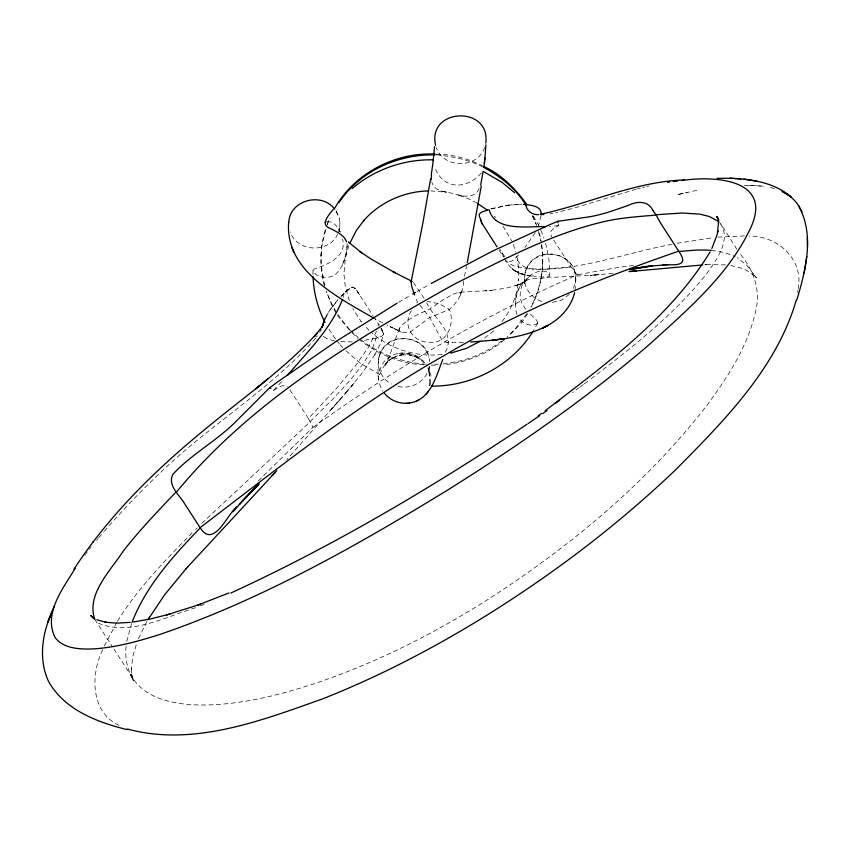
<?xml version="1.0" encoding="UTF-8"?>
<svg xmlns="http://www.w3.org/2000/svg" width="850" height="850" viewBox="0 0 850 850"><rect width="100%" height="100%" fill="white"/><g stroke="black" fill="none" stroke-linecap="round" stroke-linejoin="round"><path stroke-width="0.64" stroke-dasharray="4.25 3.19" d="M339.894 222.594L339.564 230.35M347.055 243.514C347.172 254.394 343.793 266.56 335.665 274.168C330.873 279.65 312.141 277.833 313.777 269.163C326.91 264.881 347.289 256.774 342.582 239.243M378.654 358.859C376.816 368.847 382.415 379.302 391.329 383.934M575.567 277.1L575.354 282.041L573.421 288.384M131.399 668.259L131.378 669.524L132.738 656.689L136.967 642.43M516.981 314.606C513.846 304.47 515.047 291.709 522.187 283.475C529.476 275.889 540.717 280.213 549.302 276.558C549.546 267.304 532.557 271.447 528.668 277.079C518.67 284.835 517.172 299.986 525.948 309.166M429.261 385.688L429.441 383.786M324.519 286.312C319.504 267.644 319.728 247.446 325.539 228.99M531.356 306.691C541.673 287.608 544.754 265.136 541.599 243.791M429.335 366.626L429.452 374.914L429.08 371.237L429.314 373.618M515.302 304.938L516.8 293.941L520.126 285.855M347.289 245.894L345.876 254.416L342.465 264.966M378.356 361.473C377.814 371.408 377.166 382.298 382.808 391.032M798.107 288.947C804.217 259.579 777.357 235.376 749.179 236.204M126.14 646.244C124.769 657.698 127.234 669.418 132.972 679.416L131.941 676.866L133.854 682.114L131.697 674.178L131.389 668.387M321.013 255.436L321.959 245.31L326.007 228.714M374.797 354.822L380.747 343.262L383.658 333.806M542.736 263.787C541.843 278.8 538.029 293.813 530.761 307.031M541.089 215.464L538.592 225.452M524.758 274.444L524.652 283.751L524.907 279.172L524.386 283.252L524.822 281.116L524.121 283.146L524.981 281.042L524.025 282.976L528.668 277.058L523.653 283.114L525.799 280.139M429.473 383.531L429.76 376.89L428.729 370.143M797.661 292.612L797.959 290.169M575.046 290.487L575.822 279.671L574.844 272.34M463.494 281.127C463.579 292.623 457.534 302.143 449.363 309.527L429.749 317.475L409.891 332.329L402.496 332.424L399.224 330.406L399.33 328.461L400.849 326.06L407.554 320.429L417.084 314.851L430.068 308.879L443.169 299.774L453.007 294.196L458.766 292.304L491.683 290.36L485.711 290.966L486.869 290.849M126.767 641.431L131.58 623.475M464.483 276.314L466.512 266.326M339.681 227.545L338.608 231.784M378.59 359.231L379.089 356.724M429.25 366.456C427.295 380.683 411.527 389.969 397.949 386.431M524.694 274.816L525.194 272.308M460.53 295.258L461.507 290.764M378.016 326.071L378.505 324.222M430.525 383.637L430.939 375.349L428.272 367.933M359.592 294.897L355.13 288.373L352.219 287.056L344.218 293.154L343.071 297.479M383.541 334.517L381.629 336.303L376.189 338.098L371.981 349.605L363.099 363.938L351.316 378.856L332.902 399.064L302.111 429.484L201.014 524.11M379.026 357.085L380.587 352.527M525.13 272.669L525.831 270.215M445.272 352.219C456.578 332.817 433.139 318.166 426.243 301.962M399.33 328.461L388.673 358.264L390.501 353.674M348.829 245.65L345.366 257.901L343.921 273.743L345.206 286.386L349.552 301.463M430.291 384.402L429.781 385.624M376.465 331.256L368.677 346.906L355.736 365.394L335.197 389.874L308.412 418.519L313.023 427.306L289.457 450.234M537.753 323.138L536.871 320.45L528.689 312.386M102.701 649.729C90.238 674.964 90.557 713.15 120.286 725.953M379.663 354.992C387.642 328.971 429.505 335.453 429.462 361.505M484.712 147.369C477.838 168.874 443.53 168.948 436.348 147.613M525.767 270.576L527.786 266.05M389.513 356.15L385.316 365.288L387.132 361.813M327.038 225.271L330.087 217.993M138.433 638.754L146.923 621.562M327.069 224.262L329.099 219.555M104.274 646.011L116.875 622.221M411.453 310.452C401.912 325.168 412.537 342.699 429.771 342.252C447.026 344.271 455.366 323.329 449.363 309.527L439.503 303.822L427.242 301.325M325.136 318.516L329.194 311.058L337.864 299.901M326.134 316.466L330.225 309.602M337.737 233.877C329.248 253.608 297.149 252.376 290.243 232.018M526.628 268.473C535.84 245.044 575.439 251.494 575.588 277.291M537.795 323.043L532.791 331.776M479.188 188.562C474.385 199.219 461.518 196.531 452.774 193.417C445.007 191.686 434.021 191.452 431.768 181.857M535.234 232.634L524.928 247.552M319.515 332.371L320.142 331.266M385.709 364.384L387.037 362.366L385.071 365.33L386.399 363.205M375.062 354.386L361.664 373.713L345.015 393.794L355.119 381.884M537.71 323.223C531.771 327.707 522.229 323.606 518.628 317.815M117.544 621.159C138.454 587.329 166.547 558.928 194.299 530.751M448.683 342.04L446.516 342.603L441.724 339.692L429.749 317.475L418.349 303.184M527.584 313.671L521.592 322.724L509.076 335.707M381.629 350.816C391.946 331.999 423.969 336.005 428.783 357.117M316.529 336.972L317.348 335.793M330.608 309.039L337.939 299.731M526.872 313.682L514.834 329.301L507.206 336.791M502.042 321.64C511.413 309.57 517.289 294.801 518.617 279.565L518.553 280.574L518.628 267.888L516.747 255.637M315.658 338.162C270.162 389.853 209.451 425.138 160.108 472.908C140.505 491.321 122.007 510.914 104.306 531.165M84.703 555.252L91.109 547.039M386.41 363.311L385.815 364.044L387.972 361.399L387.388 362.132L392.817 357.818C385.826 360.198 382.33 369.633 379.578 374.382C379.578 365.341 386.293 356.841 394.899 354.248C405.918 351.082 419.677 354.482 426.062 364.544M96.603 540.292L98.016 538.592M529.072 264.392C540.09 248.519 567.758 251.94 574.133 270.332M351.624 386.059L352.304 385.241M98.696 537.774L103.583 532.004M331.797 409.126L339.564 399.989M330.278 410.635L346.035 392.572L286.673 459.839M281.626 381.671L273.583 390.309L271.979 389.183M258.368 480.888L289.085 450.596M341.19 296.257L350.168 287.927M518.543 254.958C515.589 257.423 511.53 264.361 507.386 260.27M340.882 296.533L343.889 293.473M416.712 303.004L417.531 302.164L415.161 296.395M481.408 172.901C466.512 190.102 442.308 190.028 434.499 166.324M195.627 529.423L196.966 528.094M569.394 294.376L561.074 300.369L551.129 302.685M493.808 330.788L481.865 340.212M504.39 339.756C487.496 354.429 465.248 362.546 443.211 364.894M501.989 340.829C484.914 353.579 464.652 362.026 443.264 363.502M591.143 378.781C632.4 347.172 674.093 314.755 706.594 273.796C716.072 260.132 731.924 240.008 720.162 223.359M584.354 383.839L590.166 379.504M579.424 387.462L572.433 392.551M580.412 386.739L583.366 384.561M313.023 427.306C395.994 367.976 484.118 314.936 577.926 274.656M518.617 284.697L520.986 283.794L515.653 285.812L524.843 281.478M521.868 283.422L523.696 282.232M273.583 390.309C277.61 388.301 282.806 383.392 287.364 386.782M398.48 302.366L411.294 294.844M416.999 291.55L429.803 284.272M558.301 224.134L558.662 225.622L553.201 228.894L550.885 231.327L550.481 233.644L551.831 237.023M392.732 357.808C400.382 353.377 410.189 353.547 417.86 357.818L414.418 356.267L420.633 359.635L425.723 364.299M392.339 358.116L402.092 354.801L397.311 355.799M200.387 605.88L204.064 604.403M195.574 607.761C165.452 616.749 129.848 636.512 98.441 623.22M518.011 284.92L506.494 288.054L490.514 290.477M636.108 189.221L575.195 207.74L555.741 212.776M491.024 208.898L507.96 205.275L521.528 204.298M491.087 208.771L507.928 205.158M637.202 188.934L640.464 188.062M376.189 338.098L361.632 340.903M400.499 354.981L399.574 355.257M642.611 187.521L644.757 186.979M646.903 186.458L649.06 185.959M696.756 190.379L677.004 194.724L686.981 192.525M672.074 244.333C626.737 252.62 582.218 270.098 535.649 269.344C527.871 269.014 518.022 265.699 516.609 256.976M677.089 243.291L713.681 237.564M550.088 213.828L552.851 213.35M578.053 274.635L619.257 267.261L634.546 265.327M351.539 287.364L352.771 287.194L355.087 288.533M507.939 205.158L520.508 204.17M577.012 274.794L570.977 266.836L546.019 269.099L527.436 268.834L513.751 265.88L509.15 263.5L505.527 260.27M717.942 237.129L744.451 235.907M612.967 273.328L590.548 275.379M504.337 258.57C509.416 269.238 520.147 275.676 531.866 276.123L526.883 275.251L540.366 276.919L555.071 277.217L595.361 274.964L589.964 275.411M327.218 221.478C332.733 221.17 337.004 225.941 339.458 230.35M558.662 225.622L551.703 226.217M594.766 275.017L600.206 274.518M442.17 354.482C417.191 357.351 391.106 349.616 372.098 333.083M401.657 354.864L408.978 354.907L416.096 356.979M398.692 353.366C406.151 352.399 414.056 354.025 420.261 358.36M550.566 226.302L549.419 226.387M705.904 264.701L704.862 264.764M705.479 264.722L706.934 264.626M352.357 341.891L338.523 341.615M706.509 264.658L725.56 264.839M463.399 342.295L447.451 342.763M434.807 364.246L438.451 364.183M744.239 185.236L763.597 186.192L745.886 185.183M458.766 292.304L460.328 292.612L460.838 293.877M431.152 365.118L438.409 365.181M430.716 190.878L446.569 192.174L441.968 191.197M436.231 154.137C452.444 154.264 468.212 158.599 482.609 165.931M423.906 364.82C400.361 363.874 377.241 354.099 359.104 339.277M436.209 154.849C452.083 156.4 468.254 159.534 482.577 166.781M426.339 364.257C401.986 362.451 378.144 354.004 359.263 338.257M711.407 250.261L724.646 252.556L735.101 256.509M730.681 265.498L739.277 267.463L746.311 270.173L754.641 275.751L753.398 274.592L756.489 277.844L746.863 265.349L737.418 257.762M334.603 340.988L326.963 338.714M462.103 195.861L457.194 194.629L468.828 198.942L476.765 202.991M770.376 187.446L776.539 189.157M541.832 301.399C532.312 298.446 524.822 289.467 524.45 279.384L524.875 283.974L524.673 281.754M326.825 338.651L323.074 336.281M401.147 332.053L386.962 325.051M379.652 374.595L360.666 363.524L344.293 349.318M416.5 357.17L420.633 359.635M382.627 322.841L374.978 318.846M350.423 330.384L358.201 337.493M352.123 332.743L358.169 338.502M494.339 216.261L495.763 217.696M369.091 330.353L363.502 324.498M413.472 282.466L424.203 298.403M340.17 344.749L342.837 347.724M349.531 330.119L337.259 315.212M349.647 329.481C339.809 318.399 331.309 305.692 326.591 291.561M360.931 321.396L361.441 322.001L352.835 308.656M336.706 340.584L340.648 345.334M502.977 226.1L511.647 240.762M335.41 338.863L327.643 327.229M113.858 648.943L132.898 678.47C147.135 699.55 174.866 704.31 198.518 704.99C238.361 705.511 277.536 695.704 315.159 683.432C377.209 662.543 435.976 632.666 491.087 597.465C572.347 544.669 648.253 481.621 707.529 404.504C728.014 376.582 747.66 346.513 755.374 312.279C761.249 290.541 753.801 269.875 739.436 253.204M356.394 289.903L372.874 315.478M290.02 390.022L308.412 418.519M504.858 256.87L499.938 249.273M736.876 249.241L720.747 223.752M553.722 240.083L570.977 266.836M499.12 250.155L503.551 257.04M373.649 316.487L379.366 325.348M94.817 619.427L112.498 646.839M381.14 328.334L383.658 333.859L379.982 326.347M533.471 216.006L538.656 225.388M381.002 327.962L382.404 330.246M132.898 678.47L130.135 673.487M336.143 210.97L339.171 217.844L339.926 222.976M336.175 211.321L339.203 218.206M336.101 313.087L332.042 305.681L326.156 291.168M532.206 215.719L535.936 223.911M532.769 215.953L536.786 225.622M340.351 232.146L338.959 229.001L339.968 231.306M540.898 230.244L544.011 238.191M503.413 256.711L502.191 252.769M427.826 367.965L429.346 373.203M513.198 244.396L515.748 251.834M538.39 231.413L540.664 240.964M339.161 228.958L339.915 231.327M545.615 243.259L548.93 259.271L549.833 275.177M539.24 232.911L541.471 242.601M324.551 285.303L321.141 264.913L321.034 254.724M339.299 228.99L339.788 231.37M541.397 244.492L542.608 254.309L542.714 264.499M378.165 375.53L378.303 376.837M378.399 377.91L378.537 379.206M575.599 277.472L575.822 279.671M339.384 229.043L339.618 231.413M383.594 333.179L383.637 333.912M312.959 270.311L313.013 275.294M524.822 281.116L524.248 283.22L524.886 281.127M348.479 289.181L344.271 292.995L348.489 289.181M525.683 275.113L514.356 270.587L520.264 273.594L518.723 272.829L525.683 275.113M392.052 327.59L390.214 326.697L400.063 331.479L392.052 327.59M515.748 271.522L510.924 267.793L515.748 271.522M131.973 675.612L131.697 674.178L132.218 676.993L131.973 675.612M429.643 375.987L429.218 372.534L429.643 375.987"/><path stroke-width="1.27" d="M433.203 160.618L433.383 159.832L431.428 173.687L431.375 179.701M485.956 144.787L484.723 160.214M541.142 214.837C542.109 205.488 529.837 205.073 523.303 204.361M717.166 178.351C744.961 177.767 778.685 180.296 797.364 203.819C815.224 232.9 805.981 269.354 796.896 299.774M434.584 146.593L433.224 160.246M288.639 222.371C284.888 271.267 338.683 297.585 373.873 318.261M288.777 222.562C289.414 200.143 321.81 191.569 334.677 209.238M485.786 143.129C490.79 105.177 426.934 107.844 435.604 145.244M483.979 166.781L484.606 161.192M484.373 163.423L484.957 157.983M430.642 178.649L422.779 223.55L411.103 281.849L411.857 286.907L414.598 294.939M804.089 273.402L806.778 256.498M481.281 186.065L467.266 262.576M711.864 248.466L717.336 234.069L718.526 222.158M717.995 231.126L718.037 230.903M717.793 232.156L717.974 231.242M322.086 327.42L324.828 319.026M796.227 300.241C776.507 368.103 724.455 420.463 676.037 469.402C616.154 526.617 549.621 576.714 479.071 620.011C429.197 650.452 377.06 677.344 322.692 698.838C261.173 720.673 193.131 746.959 127.415 729.024M574.611 292.623C570.966 308.008 558.928 320.131 544.988 326.868M480.675 185.077L483.151 171.339L502.159 182.431L514.717 192.812M342.465 299.455C330.947 328.929 307.562 351.794 287.353 375.424M442.723 359.507C436.263 376.21 430.397 400.499 409.009 403.059M132.016 622.338C146.317 585.554 173.273 555.868 200.292 527.861C213.477 548.93 227.184 514.813 236.555 506.887M323.935 321.162L321.948 327.547M50.129 616.303C41.767 636.788 38.909 660.918 48.588 681.466C64.334 709.697 97.123 722.266 126.884 729.555M51.861 611.851L47.887 622.147L54.188 606.156M411.103 281.849L411.729 281.265M349.616 243.674L356.416 230.371L363.959 220.309L363.449 220.904C379.631 202.343 403.909 191.452 428.464 190.91M325.168 318.283L325.529 317.528M320.556 330.512L320.939 329.757M346.587 241.793C343.846 234.643 336.186 231.604 329.917 228.246C319.441 224.878 329.248 214.487 333.211 209.387M710.133 251.844C669.959 317.858 605.296 364.416 545.158 410.794M334.911 207.878C354.716 173.166 395.324 152.065 435.03 154.126M147.985 619.703L164.634 594.777L186.192 568.597M148.538 618.768L149.441 617.238M73.918 569.298C109.756 514.069 157.771 467.712 208.611 426.36C245.363 396.004 284.952 368.496 317.178 333.072L314.341 336.632L322.936 325.635M532.791 331.776C511.36 365.787 471.548 386.601 431.492 386.102M75.427 568.013C63.325 587.956 42.776 613.785 55.292 637.872C63.367 648.114 77.754 649.156 89.813 649.049C113.73 648.178 137.009 641.654 159.704 634.504C261.332 599.739 355.406 546.497 446.717 490.609C517.299 446.462 585.947 398.841 649.198 344.611C687.639 309.581 729.768 274.263 751.57 225.866C771.885 178.426 712.661 175.674 681.604 180.593M339.108 202.481C359.911 171.116 397.906 154.126 434.998 154.87M92.608 542.385L93.266 541.503M427.805 392.179L428.411 391.457M426.243 394.092L426.838 393.369M233.07 511.753L245.151 497.919L258.379 484.319L239.243 504.454L258.857 484.096M176.141 492.479C250.601 401.827 353.132 340.595 454.368 284.144C504.974 258.889 556.006 231.221 611.947 219.927C625.451 217.621 639.115 216.421 652.768 215.39C654.574 215.071 656.508 214.508 656.965 216.58C658.941 220.49 661.279 224.198 663.659 227.864L678.683 251.175C598.028 278.981 518.447 311.44 444.869 355.141C357.659 404.303 279.469 467.224 200.079 527.669L185.045 504.369C180.019 495.412 167.131 485.722 172.869 474.321C192.068 453.539 218.036 440.204 237.692 419.719M185.959 568.852L187.648 566.982M187.414 567.237L272.542 475.267M274.805 472.791L272.202 475.618L276.76 470.677M175.929 492.086C157.76 511.286 139.411 530.368 123.144 551.236C110.691 570.637 85.967 594.288 94.817 619.427L90.706 615.453L93.298 617.982M325.231 222.456L326.028 221.829M397.056 303.206L336.303 341.275L277.695 381.862L269.609 387.812L238.446 418.986M252.259 490.227L259.112 483.873M268.186 378.601L255.733 388.832L259.516 385.751M352.155 188.604C374.446 169.394 404.005 159.216 433.362 159.821M555.571 403.197L559.725 400.138L558.992 400.669M538.103 415.862L541.641 413.334M542.821 413.493L546.975 410.614M539.686 415.65L528.073 423.587M527.011 424.299C432.331 487.209 334.188 545.572 230.786 593.034M480.144 341.317L466.48 348.309L450.691 353.122M412.717 294.015L415.576 292.368M431.226 283.475L491.757 251.472L549.865 224.634L557.866 221.276L588.126 217.016M416.904 400.892L419.22 399.691M545.392 326.644C522.357 338.194 495.964 340.191 470.698 341.998M228.958 592.949L197.912 605.083L200.887 603.989M199.229 604.605L166.664 614.964M488.272 209.706L481.366 212.256L479.219 214.147L479.379 216.729L481.536 220.713M170.244 613.966L150.291 619.013L133.386 621.987M629.627 269.811L652.269 265.848L632.092 268.887M540.079 214.349C588.423 204.138 634.217 181.592 684.303 179.966M588.848 216.888C602.735 214.678 615.921 209.695 629.128 205.041C637.319 200.951 648.476 200.855 652.821 210.354M632.145 268.876L645.766 266.475L667.654 264.733M667.59 182.336L669.619 182.038M673.296 181.539L677.524 181.039M633.909 271.118L636.352 270.852L628.989 271.649M384.306 393.114C389.651 399.872 398.384 403.761 406.969 403.219M631.114 271.416L702.78 264.924M130.262 622.359L116.737 623.146L105.039 622.2L106.494 622.434M406.513 403.272L409.466 403.006M652.896 210.449L655.987 214.752L682.401 213.021L699.89 214.157L709.293 216.484L717.761 221.042M542.683 214.646L543.841 214.572M545.456 226.653C528.668 226.015 495.125 232.135 489.239 209.971M662.575 264.594C675.229 264.902 689.807 266.73 678.789 251.43L697.935 249.964L711.407 250.261M740.775 178.883L729.768 178.128M538.464 214.657C532.259 215.029 526.405 210.832 525.789 204.553M743.899 179.127L756.691 181.178M106.229 622.391L96.826 619.724M483.682 166.451C501.373 174.282 515.227 188.647 526.49 204.032M269.609 387.812L270.831 388.461M412.069 281.361L393.029 271.745L394.942 272.723L371.493 259.293L359.858 251.515L361.781 252.886L348.341 242.027M483.65 167.322C500.267 176.407 515.908 188.424 525.746 204.924M786.972 193.949L782.085 191.324L791.042 196.892L787.992 194.682M477.711 203.564L487.486 210.226M481.567 222.615L497.006 246.861M801.954 211.884L798.713 205.774M718.877 220.309L716.847 216.41L717.952 218.822M325.072 322.522C317.762 308.295 313.522 292.453 313.076 276.441M480.356 220.044L482.418 224.379M291.879 247.648L292.953 250.081M292.889 249.953L293.962 252.386M717.209 216.792L717.899 218.864M558.014 222.562L557.866 221.276M718.441 221.276L718.622 222.753L718.409 220.989M807.5 246.5L807.351 236.991M547.676 325.486L542.714 328.015L547.676 325.486M504.528 338.672L492.511 340.244L504.528 338.672"/></g></svg>
